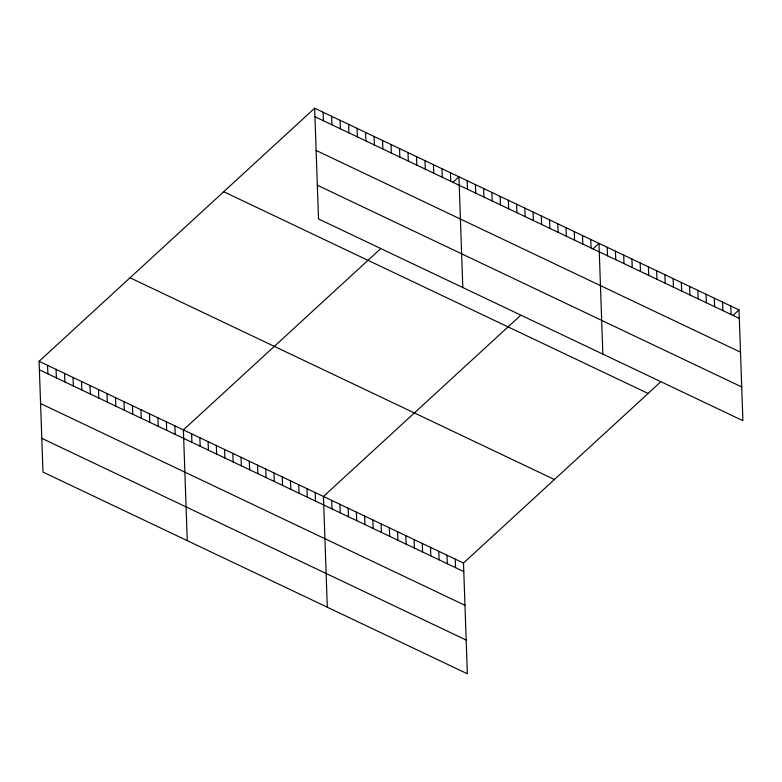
<?xml version="1.0" encoding="UTF-8"?>
<svg xmlns="http://www.w3.org/2000/svg" width="782" height="782" viewBox="0 0 782 782"><rect width="100%" height="100%" fill="white"/><g stroke="black" fill="none" stroke-linecap="round" stroke-linejoin="round"><path stroke-width="1.17" d="M660.223 382.33L463.491 563.05L467.353 673.791L42.971 472.064L39.1 361.313L314.647 108.209L739.029 309.936L742.9 420.687L318.509 218.95L314.647 108.209M380.13 249.184L183.389 429.905L187.26 540.655M452.876 182.362L458.936 176.791L462.807 287.541M520.177 315.752L323.445 496.472L327.306 607.223M592.922 248.93L598.983 243.368L602.854 354.109M732.969 315.508L739.029 309.936M314.941 116.714L739.332 318.44M316.123 150.447L740.505 352.183M317.336 185.217L741.717 386.943M223.711 191.737L648.102 393.463M130.027 277.786L554.418 479.522M39.1 361.313L463.491 563.05M39.393 369.818L463.785 571.554M40.576 403.561L464.967 605.297M41.788 438.321L466.18 640.057M730.799 306.026L731.092 314.53M722.558 302.106L722.851 310.61M714.318 298.186L714.611 306.691M706.078 294.276L706.381 302.781M697.837 290.357L698.14 298.861M689.607 286.437L689.9 294.951M681.366 282.527L681.66 291.031M673.126 278.607L673.429 287.111M664.886 274.697L665.189 283.201M656.655 270.777L656.948 279.282M648.415 266.858L648.708 275.372M640.175 262.947L640.468 271.452M631.934 259.028L632.237 267.532M623.704 255.118L623.997 263.622M615.463 251.198L615.757 259.702M607.223 247.278L607.516 255.792M590.742 239.448L591.045 247.953M582.512 235.538L582.805 244.043M574.271 231.619L574.565 240.123M566.031 227.699L566.324 236.203M557.791 223.789L558.094 232.293M549.56 219.869L549.854 228.373M541.32 215.949L541.613 224.463M533.08 212.039L533.373 220.544M524.839 208.12L525.142 216.624M516.599 204.21L516.902 212.714M508.368 200.29L508.662 208.794M500.128 196.37L500.421 204.884M491.888 192.46L492.181 200.964M483.647 188.54L483.95 197.044M475.417 184.63L475.71 193.134M467.177 180.71L467.47 189.215M450.452 172.763L450.745 181.268M441.957 168.726L442.26 177.231M455.251 559.13L455.544 567.634M433.472 164.689L433.766 173.193M447.011 555.22L447.314 563.724M438.77 551.3L439.073 559.804M424.988 160.652L425.281 169.166M430.54 547.38L430.833 555.894M416.493 156.625L416.796 165.129M422.3 543.47L422.593 551.975M408.008 152.588L408.312 161.092M414.059 539.551L414.352 548.055M399.524 148.551L399.817 157.055M405.819 535.641L406.122 544.145M391.029 144.514L391.332 153.028M397.579 531.721L397.882 540.225M382.545 140.486L382.848 148.991M389.348 527.801L389.641 536.305M374.06 136.449L374.353 144.953M381.108 523.891L381.401 532.395M365.575 132.412L365.868 140.916M372.867 519.971L373.17 528.476M357.081 128.375L357.384 136.889M364.627 516.052L364.93 524.566M348.596 124.348L348.889 132.852M356.397 512.142L356.69 520.646M340.111 120.311L340.405 128.815M348.156 508.222L348.449 516.726M331.617 116.274L331.92 124.778M339.916 504.312L340.209 512.816M323.132 112.237L323.425 120.751M331.676 500.392L331.979 508.896M315.205 492.562L315.498 501.067M306.964 488.642L307.258 497.147M298.724 484.732L299.027 493.237M290.484 480.813L290.787 489.317M282.253 476.893L282.546 485.407M274.013 472.983L274.306 481.487M265.772 469.063L266.066 477.567M257.532 465.153L257.835 473.657M249.302 461.233L249.595 469.738M241.061 457.314L241.355 465.818M232.821 453.404L233.114 461.908M224.581 449.484L224.884 457.988M216.34 445.564L216.643 454.078M208.11 441.654L208.403 450.158M199.869 437.734L200.163 446.239M191.629 433.824L191.922 442.329M174.904 425.867L175.197 434.372M166.419 421.84L166.713 430.344M157.925 417.803L158.228 426.307M149.44 413.766L149.733 422.27M140.956 409.729L141.249 418.233M132.461 405.702L132.764 414.206M123.976 401.665L124.279 410.169M115.492 397.627L115.785 406.132M107.007 393.59L107.3 402.095M98.512 389.563L98.815 398.067M90.028 385.526L90.321 394.03M81.543 381.489L81.836 389.993M73.049 377.452L73.352 385.956M64.564 373.425L64.857 381.929M56.079 369.387L56.372 377.892M47.585 365.35L47.888 373.855"/></g></svg>
